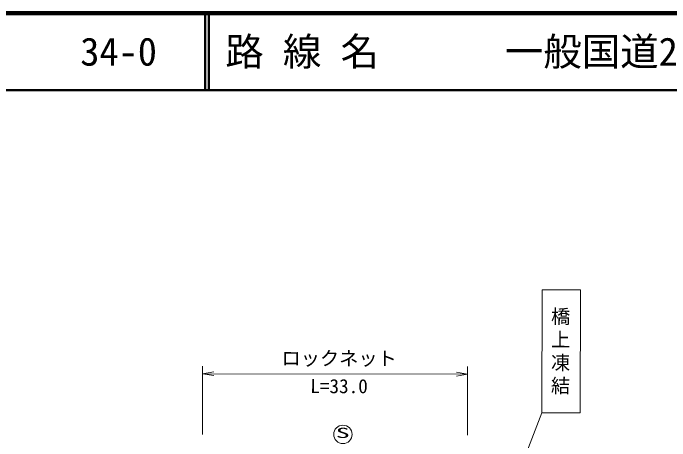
# Model space of a CAD drawing. Units: millimetres, scale not verified. Extents: x 40000 to 680000, y 20000 to 380000.
# Drawn here: x 152796 to 238190, y 324367 to 380000 of the extents above; entities that cross this region are included whole.
import ezdxf
from ezdxf.enums import TextEntityAlignment as Align

# ---------------------------------------------------------------- set-up
doc = ezdxf.new("R2010")
doc.units = ezdxf.units.MM
doc.header["$LTSCALE"] = 1000
for name, color, linetype, lineweight in [('M-STR-STR3', 7, 'Continuous', 13), ('M-STR-STRC', 7, 'Continuous', 13), ('M-TTL', 7, 'Continuous', 13), ('M-TTL-LINE', 7, 'Continuous', 50)]:
    doc.layers.add(name, color=color, linetype=linetype, lineweight=lineweight)
doc.layers.add('M-TTL-TXT', color=7, linetype='Continuous')
doc.styles.add('@ＭＳ ゴシック', font='')
doc.styles.add('ＭＳ ゴシック', font='')
doc.styles.get('@ＭＳ ゴシック').set_extended_font_data('@MS Gothic')
doc.styles.get('ＭＳ ゴシック').set_extended_font_data('MS Gothic')

# ---------------------------------------------------------------- blocks, each defined once
blk = doc.blocks.new('open_arrow')
at = {"color": 0, "linetype": 'Continuous', "lineweight": -2}
blk.add_lwpolyline([(7.5, 1.25), (0, 0), (7.5, -1.25)], dxfattribs=at)

msp = doc.modelspace()

# ---------------------------------------------------------------- linework, layer by layer
at = {"layer": 'M-STR-STR3'}
for p, q in [((177416, 325183), (177430, 334099)), ((211877, 325125), (211892, 334041)), ((177429, 333099), (211890, 333041))]:
    msp.add_line(p, q, dxfattribs=at)
at = {"layer": 'M-STR-STRC'}
for p, q in [((221569, 344026), (221543, 328026)), ((221569, 344026), (226569, 344018)), ((226569, 344018), (226543, 328018)), ((210810, 300387), (221543, 328026)), ((221543, 328026), (226543, 328018))]:
    msp.add_line(p, q, dxfattribs=at)
msp.add_circle((195675, 325211), 1200, dxfattribs=at)
at = {"layer": 'M-TTL', "color": 2, "lineweight": 140}
msp.add_line((680000, 380000), (40000, 380000), dxfattribs=at)
at = {"layer": 'M-TTL-LINE'}
for p, q in [((177750, 380000), (177750, 370000)), ((178250, 380000), (178250, 370000)), ((40000, 370000), (680000, 370000))]:
    msp.add_line(p, q, dxfattribs=at)

# ---------------------------------------------------------------- block references
at = {"layer": 'M-STR-STR3', "xscale": 193, "yscale": 193}
for p, rotation in [((177429, 333099), 359.9), ((211890, 333041), 179.9)]:
    msp.add_blockref('open_arrow', p, dxfattribs=dict(at, rotation=rotation))

# ---------------------------------------------------------------- texts
at = {"layer": 'M-STR-STR3', "style": 'ＭＳ ゴシック'}
msp.add_text('ロックネット', height=1833, rotation=359.905, dxfattribs=at).set_placement((187690, 336031), align=Align.TOP_LEFT)
msp.add_text('L=33.0', height=1833, rotation=359.905, dxfattribs=at).set_placement((191430, 330024), align=Align.BOTTOM_LEFT)
at = {"layer": 'M-STR-STRC', "style": 'ＭＳ ゴシック', "width": 2}
msp.add_text('S', height=1320, rotation=359.905, dxfattribs=at).set_placement((194755, 324350), align=Align.BOTTOM_LEFT)
at = {"layer": 'M-STR-STRC', "insert": (222806, 341823), "char_height": 1833, "attachment_point": 7, "rotation": 269.905, "style": '@ＭＳ ゴシック'}
msp.add_mtext('\\T1.2;橋上凍結', dxfattribs=at)
at = {"layer": 'M-TTL-TXT', "style": 'ＭＳ ゴシック'}
for s, p in [('34-0', (161521, 375000)), ('路 線 名', (180380, 375000)), ('一般国道262号', (216734, 375000))]:
    msp.add_text(s, height=3666, dxfattribs=at).set_placement(p, align=Align.MIDDLE_LEFT)

doc.saveas('drawing.dxf')
